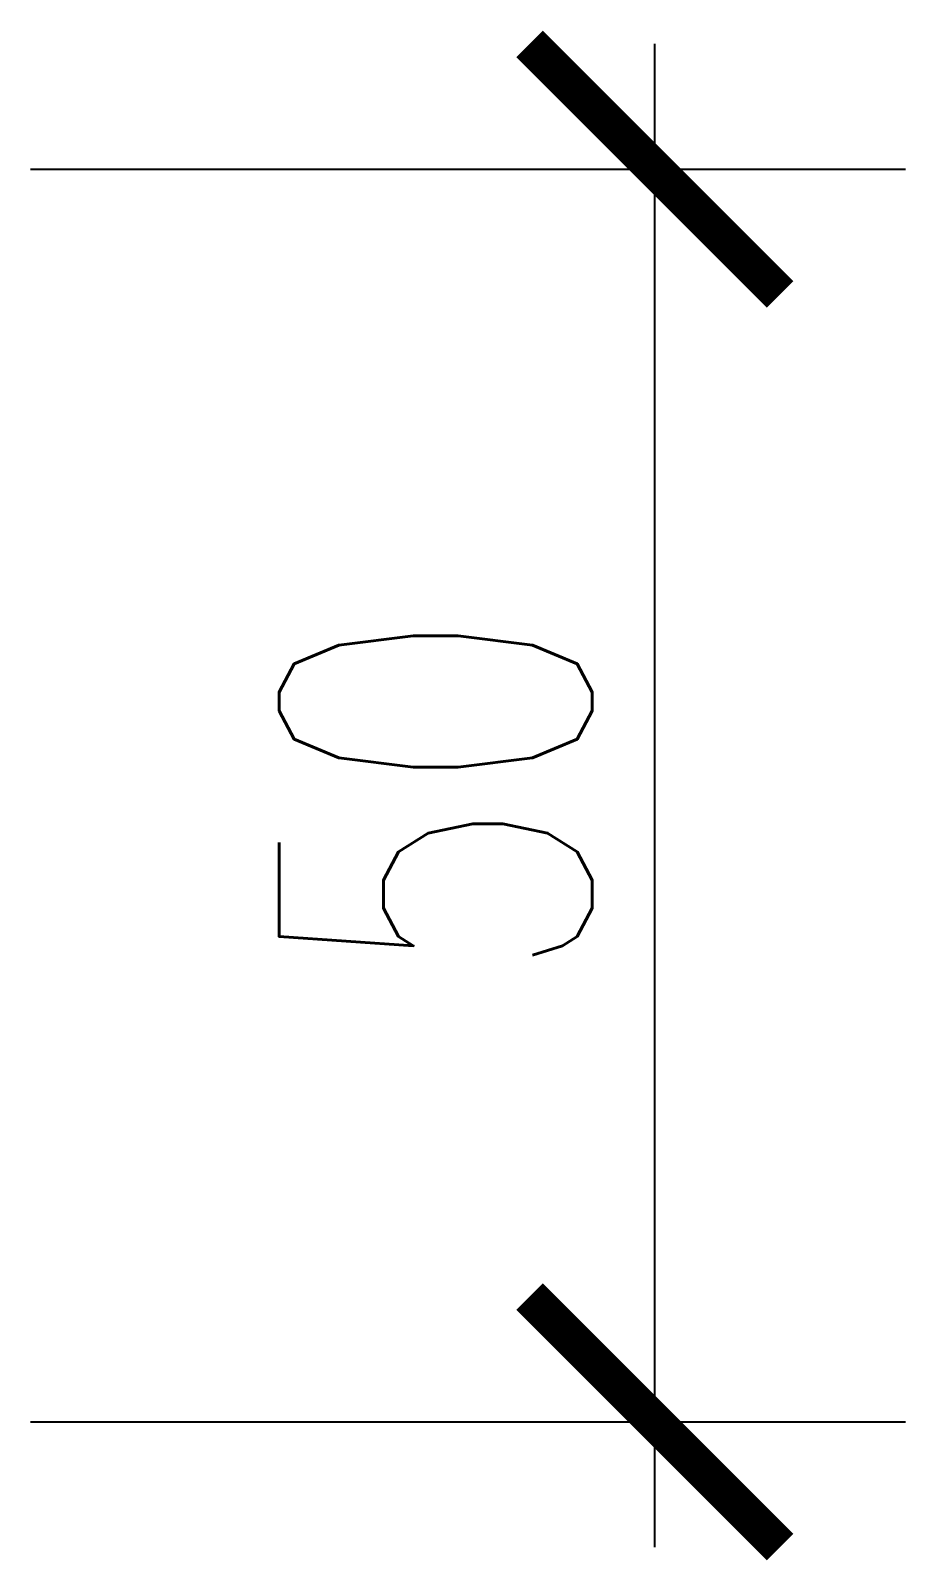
# Model space of a CAD drawing. Extents: x -5343388 to 7033982, y -486386 to 188356.
# Drawn here: x 590066 to 590764, y -8703 to -7482 of the extents above; entities that cross this region are included whole.
import ezdxf

# ---------------------------------------------------------------- set-up
doc = ezdxf.new("R2010")
doc.units = 0
doc.header["$MEASUREMENT"] = 0
doc.linetypes.add('CENTER2', pattern=[1.125, 0.75, -0.125, 0.125, -0.125])
doc.layers.add('3', color=3, linetype='CENTER2')
doc.styles.add('RMS', font='romans.shx', dxfattribs={"width": 0.7, "bigfont": 'vns.shx'})
doc.dimstyles.new('1-10', dxfattribs={"dimtxt": 500, "dimasz": 200, "dimexe": 200, "dimexo": 0, "dimgap": 150, "dimtad": 1, "dimdec": 0, "dimzin": 12, "dimdsep": 46, "dimtxsty": 'RMS', "dimblk1": 'ARCHTICK', "dimblk2": 'ARCHTICK', "dimsah": 1, "dimcen": 0.09, "dimdle": 100, "dimclrd": 1, "dimclre": 1, "dimclrt": 7, "dimadec": 0, "dimazin": 0, "dimtfac": 1, "dimtdec": 0, "dimtix": 1, "dimtmove": 2, "dimatfit": 3, "dimldrblk": 'ARCHTICK', "dimfxl": 1, "dimtvp": 0.249377, "dimtolj": 1, "dimtzin": 12, "dimarcsym": 0})

# ---------------------------------------------------------------- blocks, each defined once
blk = doc.blocks.new('_ArchTick')
at = {"color": 0, "linetype": 'ByBlock', "const_width": 0.15}
blk.add_lwpolyline([(-0.5, -0.5), (0.5, 0.5)], dxfattribs=at)
blk = doc.blocks.new('*D123')
at = {"layer": '3', "color": 1, "linetype": 'ByBlock', "lineweight": -2, "transparency": 16777216}
for p, q in [((590564, -8692.2), (590564, -7492.2)), ((590065.6, -7592.2), (590764, -7592.2)), ((590065.6, -8592.2), (590764, -8592.2))]:
    blk.add_line(p, q, dxfattribs=at)
at = {"layer": 'DEFPOINTS', "color": 0, "linetype": 'ByBlock', "transparency": 16777216}
for p in [(590065.6, -7592.2), (590564, -7592.2), (590065.6, -8592.2)]:
    blk.add_point(p, dxfattribs=at)
at = {"layer": '3', "color": 1, "linetype": 'ByBlock', "lineweight": -2, "transparency": 16777216, "xscale": 200, "yscale": 200, "zscale": 200}
for p, rotation in [((590564, -7592.2), 90), ((590564, -8592.2), 270)]:
    blk.add_blockref('_ArchTick', p, dxfattribs=dict(at, rotation=rotation))
at = {"layer": '3', "color": 7, "linetype": 'ByBlock', "transparency": 16777216, "insert": (590389, -8092.2), "char_height": 250, "attachment_point": 5, "rotation": 90, "style": 'RMS'}
blk.add_mtext('\\A1;50', dxfattribs=at)

msp = doc.modelspace()

# ---------------------------------------------------------------- dimensions: what is measured, and where the dimension line sits
at = {"layer": '3', "color": 4, "linetype": 'ByBlock'}
dim = msp.add_linear_dim(base=(590564.0334, -7592.21381, 15998.28234), p1=(590065.57612, -8592.21381, 15998.28234), p2=(590065.57612, -7592.21381, 15998.28234), angle=90, text='50', dimstyle='1-10', override={"dimtxt": 250, "dimgap": 50}, dxfattribs=at)
dim.commit()
dim.dimension.update_dxf_attribs({"geometry": '*D123', "text_midpoint": (590389.0334, -8092.21381, 15998.28234)})

doc.saveas('drawing.dxf')
